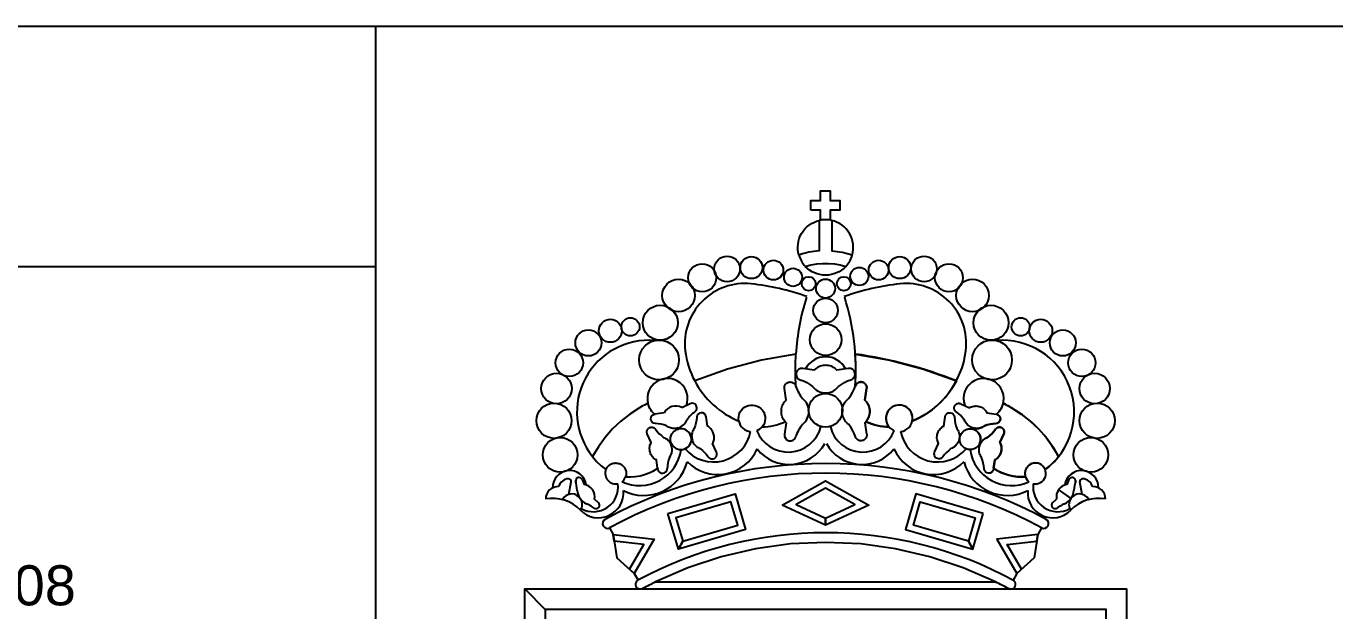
# Model space of a CAD drawing. Header units: millimetres. Extents: x 0 to 759000, y 0 to 594000.
# Drawn here: x 559462 to 608459, y 40416 to 62319 of the extents above; entities that cross this region are included whole.
import ezdxf

# ---------------------------------------------------------------- set-up
doc = ezdxf.new("R2010")
doc.units = ezdxf.units.MM
doc.header["$LTSCALE"] = 0.05
doc.layers.get('0').update_dxf_attribs({"color": 250})
doc.styles.add('Style-Arial', font='arial.ttf')

msp = doc.modelspace()

# ---------------------------------------------------------------- linework, layer by layer
for p, q in [((572548, 5001), (572548, 62319)), ((480048, 53319), (572548, 53319)), ((584324, 48175), (584006, 48027)), ((583346, 47835), (583000, 47787)), ((587914, 47463), (587850, 47035)), ((583102, 45755), (583106, 45721)), ((579782, 44779), (579870, 45249)), ((580280, 45335), (580356, 45151)), ((598502, 45335), (598426, 45151)), ((598998, 44779), (598914, 45249)), ((580890, 44467), (580742, 44599)), ((597894, 44467), (598040, 44599)), ((598586, 44629), (598116, 44957)), ((581306, 43527), (581442, 43275)), ((597478, 43527), (597342, 43275)), ((582230, 41815), (582370, 41563)), ((596550, 41815), (596414, 41563))]:
    msp.add_line(p, q)
for points in [[(19000, 62319), (754000, 62319), (754000, 5001), (19000, 5001)], [(595292, 44063), (592774, 44799), (592386, 43467), (594902, 42731), (594742, 43027), (592682, 43629), (592938, 44503), (594994, 43899), (594742, 43027), (594902, 42731)], [(597302, 43029), (597342, 43275), (595806, 43103), (596550, 41815), (596732, 41977), (596196, 42907)], [(583026, 41499), (595754, 41499), (594548, 42027), (593297, 42442), (592014, 42741), (590708, 42922), (589392, 42982), (588075, 42922), (586770, 42741), (585486, 42442), (584236, 42027)]]:
    msp.add_lwpolyline(points, close=True)
at = {"extrusion": (0, 0, -1)}
for points in [[(-588846, 55429), (-588846, 55787), (-589204, 55787), (-589204, 56147), (-589562, 56147), (-589562, 55787), (-589922, 55787), (-589922, 55429), (-589562, 55429), (-589562, 55069), (-589204, 55069), (-589204, 55429)], [(-590254, 47403), (-590213, 47437), (-590175, 47474), (-590141, 47515), (-590110, 47559), (-590083, 47605), (-590060, 47653), (-590042, 47703), (-590028, 47755), (-590019, 47808), (-590014, 47861), (-590014, 47914), (-590019, 47967), (-590028, 48020), (-590042, 48071), (-590060, 48121), (-590083, 48170), (-590110, 48216), (-590141, 48260), (-590175, 48300), (-590213, 48338), (-590254, 48372), (-590334, 48479), (-590403, 48594), (-590461, 48714), (-590508, 48839), (-590515, 48857), (-590523, 48874), (-590533, 48891), (-590544, 48906), (-590556, 48921), (-590570, 48934), (-590585, 48946), (-590601, 48957), (-590617, 48966), (-590635, 48974), (-590653, 48980), (-590671, 48985), (-590690, 48988), (-590709, 48990), (-590728, 48990), (-590747, 48988), (-590766, 48984), (-590784, 48979), (-590802, 48972), (-590819, 48964), (-590835, 48954), (-590851, 48943), (-590865, 48931), (-590879, 48917), (-590891, 48902), (-590901, 48886), (-590911, 48870), (-590919, 48852), (-590925, 48834), (-590930, 48816), (-590933, 48797), (-590934, 48778), (-590934, 48759), (-590930, 48741), (-590868, 48311), (-590905, 48273), (-590937, 48232), (-590966, 48188), (-590991, 48142), (-591011, 48093), (-591027, 48043), (-591039, 47992), (-591046, 47940), (-591048, 47887), (-591046, 47835), (-591039, 47783), (-591027, 47732), (-591011, 47682), (-590991, 47633), (-590966, 47587), (-590937, 47543), (-590905, 47502), (-590868, 47463), (-590930, 47035), (-590934, 47016), (-590934, 46997), (-590933, 46978), (-590930, 46959), (-590925, 46940), (-590919, 46922), (-590911, 46905), (-590901, 46888), (-590891, 46873), (-590879, 46858), (-590865, 46844), (-590851, 46832), (-590835, 46821), (-590819, 46811), (-590802, 46803), (-590784, 46796), (-590766, 46791), (-590747, 46787), (-590728, 46785), (-590709, 46785), (-590690, 46786), (-590671, 46790), (-590653, 46794), (-590635, 46801), (-590617, 46808), (-590601, 46818), (-590585, 46829), (-590570, 46841), (-590556, 46854), (-590544, 46869), (-590533, 46884), (-590523, 46901), (-590515, 46918), (-590508, 46936), (-590461, 47061), (-590403, 47181), (-590334, 47295)], [(-587768, 44375), (-589392, 45287), (-591014, 44375), (-589392, 43629), (-589392, 43891), (-590490, 44395), (-589392, 45015), (-588294, 44395), (-589392, 43891), (-589392, 43629)], [(-583490, 44063), (-586006, 44799), (-586398, 43467), (-583882, 42731), (-584042, 43027), (-586102, 43629), (-585846, 44503), (-583786, 43899), (-584042, 43027), (-583882, 42731)], [(-581478, 43029), (-581442, 43275), (-582978, 43103), (-582230, 41815), (-582050, 41977), (-582586, 42907)]]:
    msp.add_lwpolyline(points, close=True, dxfattribs=at)
at = {"extrusion": (0, 0, -1), "flags": 128}
for points in [[(-588393, 53742, 0.427827), (-589152, 55039), (-589152, 53903, -0.06485), (-588393, 53742)], [(-588634, 53318), (-588846, 53375), (-589063, 53413), (-589282, 53432), (-589502, 53432), (-589721, 53413), (-589937, 53375), (-590150, 53318, 0.433611), (-588634, 53318)], [(-594290, 49029), (-594146, 48783), (-593982, 48550), (-593799, 48333), (-593597, 48133), (-593378, 47950), (-593145, 47788), (-592898, 47646), (-592640, 47526, -1.602448), (-591771, 47304, 0.10599), (-590903, 47499), (-590935, 47540), (-590965, 47584), (-590989, 47631), (-591010, 47679), (-591027, 47729), (-591038, 47781), (-591046, 47833), (-591048, 47886), (-591046, 47938), (-591039, 47991), (-591027, 48042), (-591011, 48092), (-590991, 48141), (-590966, 48188), (-590937, 48232), (-590905, 48273), (-590868, 48311), (-590930, 48741), (-590934, 48759), (-590934, 48778), (-590933, 48797), (-590930, 48816), (-590925, 48834), (-590919, 48852), (-590911, 48870), (-590901, 48886), (-590891, 48902), (-590879, 48917), (-590865, 48931), (-590851, 48943), (-590835, 48954), (-590819, 48964), (-590802, 48972), (-590784, 48979), (-590766, 48984), (-590747, 48988), (-590728, 48990), (-590709, 48990), (-590690, 48988), (-590671, 48985), (-590653, 48980), (-590635, 48974), (-590617, 48966), (-590601, 48957), (-590585, 48946), (-590570, 48934), (-590556, 48921), (-590544, 48906), (-590533, 48891), (-590523, 48874), (-590515, 48857), (-590508, 48839), (-590502, 48820), (-590522, 49226), (-590523, 49631), (-590506, 50037), (-591793, 49804), (-593057, 49467), (-594290, 49029)], [(-595343, 47343), (-595307, 47319), (-595269, 47298), (-595230, 47281), (-595189, 47267), (-595147, 47257), (-595104, 47250), (-595061, 47247), (-595018, 47248), (-594975, 47253), (-594932, 47261), (-594891, 47273), (-594851, 47289), (-594812, 47309), (-594775, 47331), (-594740, 47357), (-594708, 47386), (-594678, 47417), (-594651, 47451), (-594627, 47487), (-594607, 47525), (-594590, 47565), (-594524, 47651), (-594451, 47731), (-594371, 47804), (-594285, 47869), (-594272, 47878), (-594261, 47889), (-594250, 47900), (-594241, 47912), (-594232, 47925), (-594225, 47939), (-594219, 47953), (-594214, 47967), (-594211, 47983), (-594209, 47998), (-594208, 48013), (-594208, 48029), (-594210, 48044), (-594214, 48059), (-594218, 48074), (-594224, 48088), (-594231, 48102), (-594239, 48115), (-594248, 48127), (-594259, 48139), (-594270, 48149), (-594282, 48159), (-594295, 48167), (-594309, 48174), (-594323, 48180), (-594338, 48185), (-594353, 48189), (-594368, 48191), (-594384, 48192), (-594399, 48191), (-594414, 48189), (-594429, 48186), (-594444, 48181), (-594458, 48175), (-594778, 48027), (-594815, 48048), (-594854, 48064), (-594895, 48076), (-594937, 48084), (-594979, 48089), (-595022, 48090), (-595064, 48088), (-595106, 48081), (-595148, 48071), (-595188, 48057), (-595227, 48040), (-595264, 48019), (-595299, 47995), (-595332, 47968), (-595362, 47939), (-595390, 47906), (-595415, 47872), (-595436, 47835), (-595782, 47787, 0.919618), (-595764, 47434), (-595656, 47426), (-595549, 47408), (-595445, 47381), (-595343, 47343)], [(-596879, 45431), (-596698, 45430), (-596518, 45444), (-596340, 45475), (-596165, 45522), (-595996, 45585), (-595833, 45663), (-595677, 45756), (-595680, 45755), (-595724, 46067), (-595762, 46089), (-595796, 46113), (-595829, 46141), (-595858, 46171), (-595885, 46204), (-595909, 46240), (-595930, 46277), (-595947, 46316), (-595961, 46356), (-595971, 46397), (-595978, 46439), (-595980, 46482), (-595979, 46524), (-595974, 46567), (-595966, 46608), (-595954, 46649), (-595938, 46688), (-595918, 46727), (-596066, 47045), (-596071, 47059), (-596076, 47074), (-596079, 47089), (-596081, 47104), (-596082, 47120), (-596081, 47135), (-596079, 47151), (-596075, 47166), (-596071, 47180), (-596065, 47195), (-596057, 47208), (-596049, 47221), (-596039, 47233), (-596029, 47245), (-596017, 47255), (-596005, 47264), (-595992, 47273), (-595978, 47280), (-595964, 47285), (-595949, 47290), (-595934, 47293), (-595919, 47295), (-595903, 47296), (-595888, 47295), (-595873, 47293), (-595858, 47289), (-595843, 47284), (-595829, 47278), (-595815, 47271), (-595802, 47263), (-595790, 47253), (-595779, 47242), (-595768, 47231), (-595759, 47219), (-595694, 47132), (-595621, 47052), (-595541, 46979), (-595455, 46914), (-595416, 46897), (-595379, 46877), (-595344, 46855), (-595311, 46829), (-595280, 46800), (-595252, 46770), (-595226, 46736), (-595204, 46701), (-595184, 46663), (-595158, 46675), (-595173, 46708), (-595184, 46741), (-595191, 46775), (-595196, 46810), (-595198, 46845), (-595196, 46880), (-595192, 46914), (-595184, 46948), (-595174, 46981), (-595160, 47013), (-595144, 47044), (-595125, 47073), (-595104, 47101), (-595080, 47126), (-595054, 47150), (-595026, 47170), (-594996, 47189), (-594965, 47204), (-594933, 47217), (-594900, 47227), (-594910, 47267), (-594951, 47257), (-594992, 47250), (-595033, 47247), (-595075, 47248), (-595116, 47251), (-595156, 47259), (-595196, 47269), (-595235, 47283), (-595273, 47300), (-595309, 47320), (-595343, 47343), (-595445, 47381), (-595549, 47408), (-595656, 47426), (-595764, 47434, -0.919618), (-595784, 47786), (-595791, 47785), (-595843, 47832), (-595891, 47884), (-595933, 47940), (-595970, 48000), (-596001, 48063), (-596026, 48128), (-596045, 48196), (-596149, 48138), (-596252, 48080), (-596355, 48021), (-596716, 47789), (-597053, 47525), (-597364, 47230), (-597647, 46908), (-597898, 46561), (-598116, 46192, 0.065334), (-597614, 45707), (-597600, 45738), (-597583, 45767), (-597565, 45795), (-597543, 45822), (-597520, 45846), (-597494, 45869), (-597467, 45889), (-597438, 45906), (-597408, 45921), (-597377, 45934), (-597344, 45943), (-597311, 45950), (-597277, 45954), (-597243, 45955), (-597210, 45953), (-597176, 45948), (-597143, 45941), (-597111, 45930), (-597080, 45917), (-597050, 45901), (-597022, 45883), (-596995, 45862), (-596970, 45839), (-596947, 45814), (-596927, 45787), (-596909, 45758), (-596893, 45728), (-596880, 45697), (-596870, 45665), (-596863, 45632), (-596858, 45598), (-596857, 45564), (-596858, 45530), (-596862, 45497), (-596869, 45464), (-596879, 45431)], [(-594309, 47245), (-594333, 47209), (-594354, 47171), (-594371, 47131), (-594385, 47090), (-594396, 47048), (-594402, 47006), (-594405, 46963), (-594404, 46919), (-594400, 46876), (-594391, 46834), (-594379, 46793), (-594363, 46752), (-594344, 46714), (-594321, 46677), (-594295, 46642), (-594267, 46610), (-594235, 46580), (-594202, 46553), (-594165, 46529), (-594127, 46509), (-594088, 46492), (-594001, 46426), (-593921, 46353), (-593849, 46273), (-593783, 46187, 0.919618), (-593476, 46361), (-593622, 46679), (-593605, 46717), (-593589, 46756), (-593577, 46797), (-593568, 46839), (-593563, 46881), (-593562, 46923), (-593565, 46966), (-593571, 47008), (-593581, 47049), (-593595, 47090), (-593612, 47128), (-593633, 47166), (-593657, 47201), (-593684, 47234), (-593714, 47264), (-593746, 47292), (-593781, 47317), (-593816, 47337), (-593866, 47687, 0.919618), (-594218, 47666), (-594226, 47558), (-594244, 47451), (-594272, 47346), (-594309, 47245)], [(-595233, 46161), (-595209, 46196), (-595188, 46234), (-595171, 46274), (-595157, 46315), (-595147, 46357), (-595140, 46399), (-595137, 46443), (-595138, 46486), (-595143, 46529), (-595151, 46571), (-595164, 46613), (-595179, 46653), (-595199, 46692), (-595221, 46729), (-595247, 46763), (-595276, 46796), (-595307, 46825), (-595341, 46852), (-595377, 46876), (-595415, 46897), (-595455, 46914), (-595541, 46979), (-595621, 47052), (-595694, 47132), (-595759, 47219), (-595768, 47231), (-595779, 47242), (-595790, 47253), (-595802, 47263), (-595815, 47271), (-595829, 47278), (-595843, 47284), (-595858, 47289), (-595873, 47293), (-595888, 47295), (-595903, 47296), (-595919, 47295), (-595934, 47293), (-595949, 47290), (-595964, 47285), (-595978, 47280), (-595992, 47273), (-596005, 47264), (-596017, 47255), (-596029, 47245), (-596039, 47233), (-596049, 47221), (-596057, 47208), (-596065, 47195), (-596071, 47180), (-596075, 47166), (-596079, 47151), (-596081, 47135), (-596082, 47120), (-596081, 47104), (-596079, 47089), (-596076, 47074), (-596071, 47059), (-596066, 47045), (-595918, 46727), (-595938, 46688), (-595954, 46649), (-595966, 46608), (-595974, 46567), (-595979, 46524), (-595980, 46482), (-595978, 46439), (-595971, 46397), (-595961, 46356), (-595947, 46316), (-595930, 46277), (-595909, 46240), (-595885, 46204), (-595858, 46171), (-595829, 46141), (-595796, 46113), (-595762, 46089), (-595724, 46067), (-595674, 45721, 0.919618), (-595324, 45739), (-595316, 45847), (-595298, 45954), (-595271, 46059), (-595233, 46161)]]:
    msp.add_lwpolyline(points, format="xyb", close=True, dxfattribs=at)
at = {"flags": 128}
for points in [[(590390, 53742, 0.427826), (589630, 55039), (589630, 53903, -0.064851), (590390, 53742)], [(584494, 49029, 0.175246), (586144, 47526, -1.602448), (587013, 47304, 0.10599), (587881, 47499), (587848, 47540), (587819, 47584), (587794, 47631), (587773, 47679), (587757, 47729), (587745, 47781), (587738, 47833), (587736, 47886), (587738, 47938), (587745, 47991), (587756, 48042), (587772, 48092), (587793, 48141), (587817, 48188), (587846, 48232), (587879, 48273), (587914, 48311), (587850, 48741), (587850, 48759), (587850, 48778), (587851, 48797), (587854, 48816), (587859, 48834), (587865, 48852), (587873, 48870), (587882, 48886), (587893, 48902), (587905, 48917), (587918, 48931), (587933, 48943), (587948, 48954), (587965, 48964), (587982, 48972), (588000, 48979), (588018, 48984), (588037, 48988), (588056, 48990), (588075, 48990), (588094, 48988), (588113, 48985), (588131, 48980), (588149, 48974), (588166, 48966), (588183, 48957), (588199, 48946), (588214, 48934), (588227, 48921), (588240, 48906), (588251, 48891), (588260, 48874), (588268, 48857), (588275, 48839), (588281, 48820), (588262, 49226), (588261, 49631), (588278, 50037), (586990, 49804), (585726, 49467), (584494, 49029)], [(588907, 48820), (588941, 48779), (588979, 48741), (589020, 48707), (589063, 48676), (589109, 48649), (589158, 48626), (589208, 48608), (589259, 48594), (589312, 48585), (589365, 48580), (589418, 48580), (589472, 48585), (589524, 48594), (589576, 48608), (589626, 48626), (589674, 48649), (589720, 48676), (589764, 48707), (589805, 48741), (589842, 48779), (589876, 48820), (589984, 48900), (590098, 48969), (590218, 49027), (590344, 49074), (590361, 49081), (590379, 49089), (590395, 49099), (590411, 49110), (590425, 49122), (590438, 49136), (590451, 49151), (590461, 49166), (590471, 49183), (590479, 49200), (590485, 49218), (590490, 49237), (590493, 49256), (590494, 49275), (590494, 49294), (590492, 49313), (590489, 49332), (590483, 49350), (590477, 49368), (590468, 49385), (590459, 49401), (590447, 49417), (590435, 49431), (590421, 49445), (590407, 49457), (590391, 49467), (590374, 49477), (590357, 49484), (590339, 49491), (590320, 49495), (590301, 49498), (590282, 49500), (590263, 49500), (590242, 49497), (589816, 49435), (589778, 49471), (589736, 49503), (589692, 49532), (589646, 49556), (589598, 49577), (589548, 49593), (589496, 49605), (589444, 49612), (589392, 49614), (589339, 49612), (589287, 49605), (589236, 49593), (589186, 49577), (589138, 49557), (589091, 49532), (589047, 49503), (589006, 49471), (588966, 49435), (588538, 49497, 0.919618), (588440, 49074), (588565, 49027), (588685, 48969), (588800, 48900), (588907, 48820)], [(581904, 45431), (582085, 45430), (582265, 45444), (582444, 45475), (582618, 45522), (582788, 45585), (582951, 45663), (583106, 45756), (583102, 45755), (583058, 46067), (583022, 46089), (582987, 46113), (582955, 46141), (582925, 46171), (582898, 46204), (582874, 46240), (582854, 46277), (582836, 46316), (582823, 46356), (582812, 46397), (582806, 46439), (582803, 46482), (582804, 46524), (582809, 46567), (582818, 46608), (582830, 46649), (582846, 46688), (582864, 46727), (582718, 47045), (582712, 47059), (582708, 47074), (582705, 47089), (582703, 47104), (582702, 47120), (582703, 47135), (582705, 47151), (582708, 47166), (582713, 47180), (582719, 47195), (582726, 47208), (582735, 47221), (582744, 47233), (582755, 47245), (582766, 47255), (582778, 47264), (582792, 47273), (582805, 47280), (582820, 47285), (582834, 47290), (582850, 47293), (582865, 47295), (582880, 47296), (582896, 47295), (582911, 47293), (582926, 47289), (582941, 47284), (582955, 47278), (582969, 47271), (582982, 47263), (582994, 47253), (583005, 47242), (583015, 47231), (583025, 47219), (583090, 47132), (583163, 47052), (583243, 46979), (583329, 46914), (583367, 46897), (583404, 46877), (583440, 46855), (583473, 46829), (583503, 46800), (583532, 46770), (583557, 46736), (583580, 46701), (583598, 46663), (583624, 46675), (583611, 46708), (583600, 46741), (583592, 46775), (583587, 46810), (583586, 46845), (583587, 46880), (583592, 46914), (583599, 46948), (583610, 46981), (583623, 47013), (583640, 47044), (583658, 47073), (583680, 47101), (583704, 47126), (583730, 47150), (583758, 47170), (583787, 47189), (583818, 47204), (583851, 47217), (583884, 47227), (583870, 47267), (583832, 47257), (583791, 47250), (583750, 47247), (583709, 47248), (583668, 47251), (583627, 47259), (583587, 47269), (583548, 47283), (583511, 47300), (583475, 47320), (583441, 47343), (583339, 47381), (583234, 47408), (583128, 47426), (583020, 47434, -0.919618), (583000, 47786), (582992, 47785), (582940, 47832), (582893, 47884), (582851, 47940), (582814, 48000), (582783, 48063), (582757, 48128), (582738, 48196), (582635, 48138), (582531, 48080), (582428, 48021), (582068, 47789), (581731, 47525), (581419, 47230), (581137, 46908), (580885, 46561), (580667, 46192), (580821, 46016), (580989, 45854), (581170, 45707), (581184, 45738), (581200, 45767), (581219, 45795), (581240, 45822), (581264, 45846), (581289, 45869), (581316, 45889), (581345, 45906), (581376, 45921), (581407, 45934), (581440, 45943), (581473, 45950), (581506, 45954), (581540, 45955), (581574, 45953), (581607, 45948), (581640, 45941), (581673, 45930), (581704, 45917), (581734, 45901), (581762, 45883), (581789, 45862), (581814, 45839), (581836, 45814), (581857, 45787), (581875, 45758), (581890, 45728), (581903, 45697), (581914, 45665), (581921, 45632), (581925, 45598), (581927, 45564), (581926, 45530), (581921, 45497), (581914, 45464), (581904, 45431)], [(584475, 47245), (584451, 47209), (584430, 47171), (584412, 47131), (584398, 47090), (584388, 47048), (584381, 47006), (584378, 46963), (584379, 46919), (584384, 46876), (584393, 46834), (584405, 46793), (584421, 46752), (584440, 46714), (584462, 46677), (584488, 46642), (584517, 46610), (584548, 46580), (584582, 46553), (584618, 46529), (584656, 46509), (584696, 46492), (584782, 46426), (584862, 46353), (584935, 46273), (585000, 46187), (585010, 46174), (585020, 46163), (585031, 46152), (585043, 46143), (585056, 46134), (585070, 46127), (585084, 46121), (585099, 46116), (585114, 46113), (585129, 46110), (585145, 46110), (585160, 46110), (585175, 46112), (585190, 46115), (585205, 46120), (585220, 46126), (585233, 46133), (585246, 46141), (585259, 46150), (585270, 46160), (585281, 46172), (585290, 46184), (585299, 46197), (585306, 46211), (585312, 46225), (585317, 46240), (585320, 46255), (585322, 46270), (585323, 46285), (585322, 46301), (585320, 46316), (585317, 46331), (585312, 46346), (585306, 46361), (585158, 46679), (585179, 46717), (585195, 46756), (585207, 46797), (585216, 46839), (585221, 46881), (585222, 46923), (585219, 46966), (585212, 47008), (585202, 47049), (585188, 47090), (585171, 47128), (585150, 47166), (585127, 47201), (585100, 47234), (585070, 47264), (585038, 47292), (585003, 47317), (584966, 47337), (584918, 47687, 0.919618), (584566, 47666, -0.092553), (584475, 47245)]]:
    msp.add_lwpolyline(points, format="xyb", close=True, dxfattribs=at)
msp.add_lwpolyline([(581442, 43275), (581576, 42399), (582230, 41815)])
at = {"extrusion": (0, 0, -1)}
msp.add_lwpolyline([(-597342, 43275), (-597206, 42399), (-596550, 41815)], dxfattribs=at)
at = {"extrusion": (0, 0, -1), "flags": 128}
msp.add_lwpolyline([(-578126, 21005), (-578126, 41235), (-578890, 40471), (-578890, 21005, -0.152285)], format="xyb", dxfattribs=at)
msp.add_lwpolyline([(-599892, 21005), (-599892, 40471), (-578890, 40471), (-578126, 41235), (-582538, 41235), (-596262, 41235), (-600658, 41235), (-600658, 41235), (-600658, 21005)], dxfattribs=at)
for centre, radius in [((584773, 52892), 524), ((585706, 53224), 481), ((586615, 53275), 413), ((587438, 53180), 369), ((591379, 53180), 369), ((592168, 53275), 413), ((593078, 53224), 481), ((594011, 52892), 524), ((588176, 52909), 338), ((588760, 52671), 261), ((590073, 52671), 261), ((590656, 52942), 338), ((583889, 52231), 610), ((589392, 52489), 356), ((594895, 52231), 610), ((589392, 51670), 461), ((583200, 51206), 656), ((595584, 51206), 656), ((581334, 50907), 430), ((582086, 51055), 340), ((589392, 50572), 592), ((596698, 51055), 340), ((597449, 50907), 430), ((580511, 50453), 488), ((583158, 49815), 745), ((595626, 49815), 745), ((598273, 50453), 488), ((579798, 49707), 513), ((598986, 49707), 513), ((579316, 48743), 571), ((599468, 48743), 571), ((589392, 47929), 633), ((579223, 47537), 659), ((599561, 47537), 659), ((594806, 46846), 392), ((579457, 46258), 651), ((599326, 46258), 651)]:
    msp.add_circle(centre, radius)
for centre, radius, start, end in [((589392, 54028), 1038, 76.6866, 103.3133), ((589392, 54028), 1038, 195.9635, 223.1166), ((589392, 54028), 1038, 316.8849, 344.0366), ((586368, 50433), 2245, 83.9114, 186.9548), ((585647, 43667), 9050, 70.3484, 83.9127), ((593137, 43667), 9050, 96.0873, 109.6516), ((592415, 50433), 2245, 353.0452, 96.0886), ((597247, 49455), 8988, 162.4718, 176.2856), ((581537, 49455), 8988, 355.9543, 17.5282), ((582769, 47865), 2686, 85.2002, 218.5106), ((596014, 47865), 2686, 306.5372, 94.7998), ((587397, 50559), 3282, 186.9545, 207.7883), ((588287, 34105), 16085, 68.0888, 82.0726), ((591387, 50559), 3282, 292.4519, 353.0455), ((589392, 49081), 852, 28.1344, 151.8656), ((583473, 48366), 754, 340.0838, 193.0355), ((595311, 48366), 754, 309.5732, 199.9162), ((589653, 49286), 1449, 197.9816, 198.7528), ((589653, 49286), 1449, 198.7528, 219.1328), ((583771, 47612), 479, 60.528, 152.204), ((584399, 48015), 177, 304.3567, 114.7655), ((588162, 47887), 608, 307.1568, 52.8432), ((592151, 47628), 499, 275.7078, 248.0193), ((588287, 34105), 16085, 59.896, 61.1639), ((594042, 44030), 4613, 27.9506, 59.8956), ((583733, 47739), 492, 286.3833, 339.2189), ((585161, 46900), 1174, 124.3572, 145.5085), ((583978, 46846), 392, 205.6586, 103.8313), ((585199, 47403), 1410, 220.6521, 348.8808), ((586632, 47628), 499, 191.7786, 264.2922), ((586632, 47628), 499, 291.9807, 319.6428), ((587994, 47622), 1260, 201.2514, 345.3646), ((588327, 47887), 591, 221.0519, 225.8284), ((589653, 46488), 1449, 140.8672, 162.0184), ((590790, 47622), 1260, 194.6354, 338.7486), ((591791, 49427), 2122, 245.251, 269.4519), ((593585, 47403), 1410, 191.1192, 319.3479), ((583154, 46453), 492, 323.5325, 25.3342), ((588029, 47418), 1519, 217.9966, 331.1951), ((588068, 47003), 218, 171.6102, 342.019), ((590754, 47418), 1519, 208.8049, 322.0034), ((582437, 46667), 1560, 244.9607, 352.1359), ((584633, 45707), 1174, 157.2429, 178.3941), ((585360, 47134), 1610, 224.2776, 336.117), ((593424, 47134), 1610, 203.883, 315.7224), ((596347, 46667), 1560, 187.8641, 295.0393), ((579808, 45040), 632, 8.438, 181.2628), ((589392, 28586), 17347, 61.4921, 118.4217), ((581535, 45563), 392, 158.4636, 282.0507), ((589392, 28586), 16988, 61.4921, 118.4219), ((582583, 46420), 1682, 243.0765, 345.0571), ((583283, 45744), 177, 187.9858, 358.3946), ((596201, 46420), 1682, 194.9429, 296.9235), ((596768, 47410), 1981, 236.5938, 273.2177), ((597249, 45563), 392, 257.9493, 232.015), ((598976, 45040), 632, 358.7372, 171.562), ((579785, 44960), 403, 91.7439, 164.387), ((579776, 45267), 95.7, 349.5258, 91.744), ((578323, 44808), 1773, 3.8673, 16.118), ((580163, 45287), 127, 22.3061, 194.5832), ((580697, 45057), 928, 240.9075, 7.5976), ((580282, 44688), 469, 35, 80.9335), ((581535, 45563), 392, 307.985, 340.4173), ((598087, 45057), 928, 172.4024, 299.0925), ((598502, 44688), 469, 99.0665, 145), ((598621, 45287), 127, 345.4168, 157.6939), ((600460, 44808), 1773, 163.882, 176.1327), ((599008, 45267), 95.7, 88.256, 190.4742), ((598998, 44960), 403, 15.613, 88.256), ((579370, 44611), 458, 86.6341, 179.8926), ((579156, 43145), 1487, 44.4601, 99.4508), ((579886, 44402), 392, 327.161, 152.5795), ((580681, 44967), 589, 183.8663, 215), ((580681, 44967), 589, 215, 246.1337), ((580886, 44839), 939, 224.3632, 4.9218), ((580282, 44688), 469, 349.0665, 35), ((597898, 44839), 939, 175.0782, 315.6368), ((598502, 44688), 469, 145, 190.9335), ((598103, 44967), 589, 293.8663, 325), ((598897, 44402), 392, 27.4205, 212.839), ((599627, 43145), 1487, 80.5492, 135.5399), ((598103, 44967), 589, 325, 356.1337), ((599414, 44611), 458, 0.1074, 93.3659), ((579725, 42807), 1773, 53.882, 66.1327), ((580804, 44372), 127, 235.4168, 47.6939), ((597980, 44372), 127, 132.3061, 304.5832), ((599059, 42807), 1773, 113.8673, 126.118), ((581221, 43685), 179, 118.4094, 298.408), ((597563, 43685), 179, 241.592, 61.5906), ((589392, 28586), 14755, 61.4921, 118.423), ((582454, 41405), 179, 118.4094, 249.3161), ((589392, 28586), 14396, 116.2351, 118.4232), ((589392, 28586), 14396, 61.4921, 63.7654), ((596329, 41405), 179, 290.6839, 61.5906)]:
    msp.add_arc(centre, radius, start, end)

# ---------------------------------------------------------------- texts
at = {"insert": (483548, 40601), "char_height": 1500, "attachment_point": 7, "line_spacing_factor": 1.1, "style": 'Style-Arial'}
msp.add_mtext('ALTITUDES REFERIDAS AL NIVEL MEDIO DEL MAR EN ALICANTE REDNAP 08', dxfattribs=at)

doc.saveas('drawing.dxf')
